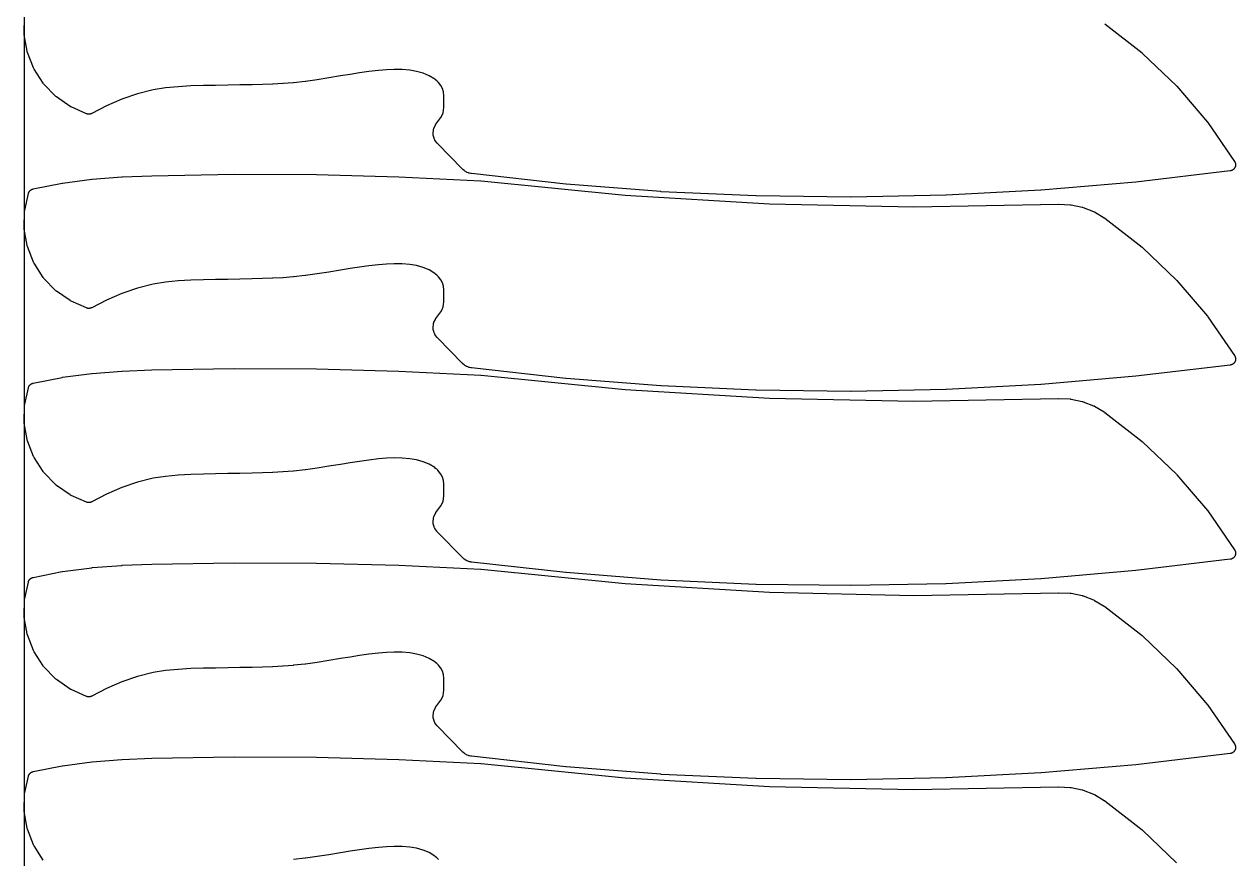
# Model space of a CAD drawing. Header units: metres. Extents: x 0 to 3000, y 0 to 1100.
# Drawn here: x 0 to 399.4, y 550 to 825 of the extents above; entities that cross this region are included whole.
import ezdxf

# ---------------------------------------------------------------- set-up
doc = ezdxf.new("R2010")
doc.units = ezdxf.units.M

msp = doc.modelspace()

# ---------------------------------------------------------------- linework, layer by layer
at = {"color": 7}
msp.add_lwpolyline([(0, 0), (3000, 0), (3000, 1100), (0, 1100), (0, 0)], close=True, dxfattribs=at)
at = {"color": 1}
for points in [[(356.26, 825.1), (368.51, 815.55), (368.67, 815.41), (379.86, 804.7), (380, 804.55), (390.05, 792.76), (390.17, 792.6), (399, 779.82), (399.05, 779.74), (399.1, 779.66), (399.1, 779.65), (399.1, 779.65), (399.15, 779.57), (399.19, 779.48), (399.19, 779.48), (399.19, 779.47), (399.22, 779.39), (399.26, 779.3), (399.26, 779.29), (399.26, 779.29), (399.28, 779.2), (399.31, 779.11), (399.31, 779.1), (399.31, 779.1), (399.33, 779.01), (399.34, 778.92), (399.34, 778.91), (399.34, 778.91), (399.35, 778.81), (399.35, 778.72), (399.35, 778.71), (399.35, 778.71), (399.35, 778.62), (399.35, 778.52), (399.35, 778.52), (399.35, 778.51), (399.34, 778.42), (399.32, 778.33), (399.32, 778.32), (399.32, 778.32), (399.3, 778.23), (399.28, 778.14), (399.28, 778.13), (399.28, 778.13), (399.25, 778.04), (399.22, 777.95), (399.22, 777.95), (399.21, 777.94), (399.18, 777.86), (399.14, 777.77), (399.14, 777.77), (399.13, 777.76), (399.09, 777.68), (399.04, 777.6), (399.04, 777.6), (399.03, 777.59), (398.98, 777.52), (398.93, 777.44), (398.92, 777.44), (398.92, 777.43), (398.86, 777.36), (398.8, 777.29), (398.79, 777.29), (398.79, 777.29), (398.72, 777.22), (398.66, 777.16), (398.65, 777.16), (398.65, 777.15), (398.57, 777.1), (398.5, 777.04), (398.5, 777.04), (398.49, 777.03), (398.41, 776.98), (398.33, 776.93), (398.33, 776.93), (398.32, 776.93), (398.24, 776.89), (398.16, 776.85), (398.15, 776.85), (398.15, 776.84), (398.06, 776.81), (397.97, 776.78), (397.97, 776.78), (397.96, 776.77), (397.88, 776.75), (397.79, 776.73), (397.78, 776.72), (397.78, 776.72), (397.68, 776.71), (397.59, 776.69), (366.48, 772.98), (366.42, 772.98), (335.23, 770.29), (335.17, 770.29), (303.93, 768.63), (303.86, 768.63), (272.59, 768), (272.52, 768), (241.25, 768.4), (241.18, 768.4), (209.93, 769.82), (209.86, 769.83), (178.66, 772.28), (178.59, 772.29), (147.46, 775.77), (147.46, 775.77), (147.45, 775.77), (147.36, 775.78), (147.26, 775.8), (147.26, 775.8), (147.26, 775.8), (146.77, 775.9), (146.61, 775.94), (146.45, 776), (145.99, 776.18), (145.84, 776.25), (145.69, 776.33), (145.27, 776.59), (145.13, 776.68), (145, 776.78), (144.62, 777.11), (144.56, 777.17), (144.5, 777.22), (136.22, 785.65), (136.17, 785.71), (136.12, 785.76), (136.12, 785.76), (136.1, 785.78), (136.09, 785.79), (136.04, 785.86), (136, 785.92), (135.4, 786.79), (135.31, 786.94), (135.23, 787.1), (135.16, 787.26), (135.11, 787.43), (134.86, 788.42), (134.82, 788.64), (134.8, 788.87), (134.81, 789.1), (134.9, 790.12), (134.92, 790.29), (134.96, 790.47), (135.02, 790.63), (135.08, 790.79), (135.53, 791.75), (135.57, 791.82), (135.61, 791.89), (135.62, 791.9), (135.63, 791.92), (135.67, 791.99), (135.71, 792.05), (137.29, 794.27), (137.76, 795.05), (138.08, 795.83), (138.27, 796.65), (138.34, 797.56), (138.34, 801.43), (138.22, 802.68), (137.9, 803.77), (137.37, 804.78), (136.61, 805.75), (136.33, 806.03), (135.98, 806.35), (135.63, 806.65), (135.32, 806.9), (133.5, 808.02), (131.52, 808.85), (129.37, 809.45), (127.13, 809.84), (124.56, 810.06), (121.99, 810.09), (119.39, 809.98), (116.77, 809.75), (113.65, 809.39), (110.53, 808.96), (107.4, 808.47), (104.26, 807.96), (100.42, 807.32), (100.41, 807.32), (96.56, 806.71), (96.53, 806.71), (92.68, 806.17), (92.63, 806.17), (88.76, 805.74), (88.7, 805.73), (85.34, 805.47), (85.29, 805.46), (81.93, 805.28), (81.89, 805.28), (78.52, 805.16), (78.5, 805.16), (75.13, 805.08), (75.12, 805.08), (71.11, 805), (71.11, 805), (67.11, 804.93), (63.11, 804.86), (59.11, 804.77), (54.89, 804.65), (50.71, 804.42), (46.58, 804.02), (42.54, 803.38), (37.29, 802.08), (32.15, 800.3), (27.14, 798.12), (22.24, 795.58), (22.23, 795.57), (22.23, 795.57), (22.14, 795.53), (22.06, 795.5), (22.05, 795.49), (22.05, 795.49), (21.96, 795.46), (21.87, 795.43), (21.87, 795.43), (21.86, 795.43), (21.77, 795.41), (21.68, 795.39), (21.68, 795.39), (21.67, 795.38), (21.58, 795.37), (21.49, 795.36), (21.48, 795.36), (21.48, 795.36), (21.38, 795.36), (21.29, 795.35), (21.28, 795.35), (21.28, 795.35), (21.19, 795.36), (21.09, 795.37), (21.09, 795.37), (21.08, 795.37), (20.99, 795.38), (20.9, 795.4), (20.9, 795.4), (20.89, 795.4), (20.8, 795.42), (20.71, 795.45), (20.71, 795.45), (20.7, 795.45), (20.61, 795.48), (20.53, 795.51), (20.52, 795.52), (20.52, 795.52), (15.44, 797.73), (15.27, 797.82), (15.1, 797.92), (10.6, 801.05), (10.44, 801.17), (10.3, 801.31), (6.5, 805.26), (6.37, 805.41), (6.25, 805.57), (3.27, 810.23), (3.17, 810.4), (3.09, 810.58), (1.08, 815.74), (1.02, 815.93), (0.98, 816.12), (0.03, 821.52), (0.01, 821.71), (0, 821.91), (0.12, 827.39)], [(6.25, 549.57), (3.27, 554.23), (3.17, 554.4), (3.09, 554.58), (1.08, 559.74), (1.02, 559.93), (0.98, 560.12), (0.03, 565.52), (0.01, 565.71), (0, 565.91), (0.12, 571.39), (0.14, 571.59), (0.17, 571.78), (1.38, 577.18), (1.4, 577.26), (1.41, 577.33), (1.42, 577.35), (1.43, 577.37), (1.46, 577.44), (1.48, 577.51), (1.49, 577.53), (1.5, 577.56), (1.53, 577.62), (1.56, 577.69), (1.58, 577.71), (1.59, 577.73), (1.63, 577.79), (1.66, 577.86), (1.68, 577.88), (1.69, 577.9), (1.74, 577.96), (1.78, 578.02), (1.8, 578.03), (1.81, 578.05), (1.86, 578.11), (1.91, 578.16), (1.93, 578.18), (1.95, 578.2), (2, 578.24), (2.06, 578.29), (2.08, 578.31), (2.1, 578.32), (2.16, 578.37), (2.22, 578.41), (2.24, 578.42), (2.26, 578.44), (2.32, 578.47), (2.38, 578.51), (2.41, 578.52), (2.43, 578.53), (2.49, 578.56), (2.56, 578.6), (2.58, 578.6), (2.61, 578.61), (2.68, 578.64), (2.75, 578.66), (2.77, 578.67), (2.79, 578.68), (2.86, 578.69), (2.94, 578.71), (12.53, 580.63), (12.67, 580.65), (22.33, 581.92), (22.43, 581.93), (32.16, 582.69), (32.24, 582.7), (42.03, 583.1), (42.06, 583.1), (42.08, 583.1), (69.18, 583.57), (69.23, 583.57), (96.33, 583.44), (96.37, 583.44), (123.46, 582.72), (123.51, 582.72), (150.58, 581.41), (150.63, 581.41), (150.68, 581.41), (198.12, 576.67), (245.65, 573.8), (293.26, 572.8), (340.92, 573.67), (340.98, 573.67), (341.05, 573.67), (344.78, 573.51), (344.95, 573.49), (345.11, 573.47), (348.74, 572.71), (348.9, 572.67), (349.06, 572.62), (352.52, 571.28), (352.67, 571.21), (352.82, 571.14), (356.05, 569.25), (356.07, 569.23), (356.1, 569.21), (356.16, 569.17), (356.21, 569.14), (356.24, 569.12), (356.26, 569.1), (368.51, 559.55), (368.67, 559.41), (379.86, 548.7)], [(136.61, 549.75), (136.33, 550.03), (135.98, 550.35), (135.63, 550.65), (135.32, 550.9), (133.5, 552.02), (131.52, 552.85), (129.37, 553.45), (127.13, 553.84), (124.56, 554.06), (121.99, 554.09), (119.39, 553.98), (116.77, 553.75), (113.65, 553.39), (110.53, 552.96), (107.4, 552.47), (104.26, 551.96), (100.42, 551.32), (100.41, 551.32), (96.56, 550.71), (96.53, 550.71), (92.68, 550.17), (92.63, 550.17), (88.76, 549.74)]]:
    msp.add_lwpolyline(points, dxfattribs=at)
for points in [[(136.12, 721.76), (136.1, 721.78), (136.09, 721.79), (136.04, 721.86), (136, 721.92), (135.4, 722.79), (135.31, 722.94), (135.23, 723.1), (135.16, 723.26), (135.11, 723.43), (134.86, 724.42), (134.82, 724.64), (134.8, 724.87), (134.81, 725.1), (134.9, 726.12), (134.92, 726.29), (134.96, 726.47), (135.02, 726.63), (135.08, 726.79), (135.53, 727.75), (135.57, 727.82), (135.61, 727.89), (135.62, 727.9), (135.63, 727.92), (135.67, 727.99), (135.71, 728.05), (137.29, 730.27), (137.76, 731.05), (138.08, 731.83), (138.27, 732.65), (138.34, 733.56), (138.34, 737.43), (138.22, 738.68), (137.9, 739.77), (137.37, 740.78), (136.61, 741.75), (136.33, 742.03), (135.98, 742.35), (135.63, 742.65), (135.32, 742.9), (133.5, 744.02), (131.52, 744.85), (129.37, 745.45), (127.13, 745.84), (124.56, 746.06), (121.99, 746.09), (119.39, 745.98), (116.77, 745.75), (113.65, 745.39), (110.53, 744.96), (107.4, 744.47), (104.26, 743.96), (100.42, 743.32), (100.41, 743.32), (96.56, 742.71), (96.53, 742.71), (92.68, 742.17), (92.63, 742.17), (88.76, 741.74), (88.7, 741.73), (85.34, 741.47), (85.29, 741.46), (81.93, 741.28), (81.89, 741.28), (78.52, 741.16), (78.5, 741.16), (75.13, 741.08), (75.12, 741.08), (71.11, 741), (71.11, 741), (67.11, 740.93), (63.11, 740.86), (59.11, 740.77), (54.89, 740.65), (50.71, 740.42), (46.58, 740.02), (42.54, 739.38), (37.29, 738.08), (32.15, 736.3), (27.14, 734.12), (22.24, 731.58), (22.23, 731.57), (22.23, 731.57), (22.14, 731.53), (22.06, 731.5), (22.05, 731.49), (22.05, 731.49), (21.96, 731.46), (21.87, 731.43), (21.87, 731.43), (21.86, 731.43), (21.77, 731.41), (21.68, 731.39), (21.68, 731.39), (21.67, 731.38), (21.58, 731.37), (21.49, 731.36), (21.48, 731.36), (21.48, 731.36), (21.38, 731.36), (21.29, 731.35), (21.28, 731.35), (21.28, 731.35), (21.19, 731.36), (21.09, 731.37), (21.09, 731.37), (21.08, 731.37), (20.99, 731.38), (20.9, 731.4), (20.9, 731.4), (20.89, 731.4), (20.8, 731.42), (20.71, 731.45), (20.71, 731.45), (20.7, 731.45), (20.61, 731.48), (20.53, 731.51), (20.52, 731.52), (20.52, 731.52), (15.44, 733.73), (15.27, 733.82), (15.1, 733.92), (10.6, 737.05), (10.44, 737.17), (10.3, 737.31), (6.5, 741.26), (6.37, 741.41), (6.25, 741.57), (3.27, 746.23), (3.17, 746.4), (3.09, 746.58), (1.08, 751.74), (1.02, 751.93), (0.98, 752.12), (0.03, 757.52), (0.01, 757.71), (0, 757.91), (0.12, 763.39), (0.14, 763.59), (0.17, 763.78), (1.38, 769.18), (1.4, 769.26), (1.41, 769.33), (1.42, 769.35), (1.43, 769.37), (1.46, 769.44), (1.48, 769.51), (1.49, 769.53), (1.5, 769.56), (1.53, 769.62), (1.56, 769.69), (1.58, 769.71), (1.59, 769.73), (1.63, 769.79), (1.66, 769.86), (1.68, 769.88), (1.69, 769.9), (1.74, 769.96), (1.78, 770.02), (1.8, 770.03), (1.81, 770.05), (1.86, 770.11), (1.91, 770.16), (1.93, 770.18), (1.95, 770.2), (2, 770.24), (2.06, 770.29), (2.08, 770.31), (2.1, 770.32), (2.16, 770.37), (2.22, 770.41), (2.24, 770.42), (2.26, 770.44), (2.32, 770.47), (2.38, 770.51), (2.41, 770.52), (2.43, 770.53), (2.49, 770.56), (2.56, 770.6), (2.58, 770.6), (2.61, 770.61), (2.68, 770.64), (2.75, 770.66), (2.77, 770.67), (2.79, 770.68), (2.86, 770.69), (2.94, 770.71), (12.53, 772.63), (12.67, 772.65), (22.33, 773.92), (22.43, 773.93), (32.16, 774.69), (32.24, 774.7), (42.03, 775.1), (42.06, 775.1), (42.08, 775.1), (69.18, 775.57), (69.23, 775.57), (96.33, 775.44), (96.37, 775.44), (123.46, 774.72), (123.51, 774.72), (150.58, 773.41), (150.63, 773.41), (150.68, 773.41), (198.12, 768.67), (245.65, 765.8), (293.26, 764.8), (340.92, 765.67), (340.98, 765.67), (341.05, 765.67), (344.78, 765.51), (344.95, 765.49), (345.11, 765.47), (348.74, 764.71), (348.9, 764.67), (349.06, 764.62), (352.52, 763.28), (352.67, 763.21), (352.82, 763.14), (356.05, 761.25), (356.07, 761.23), (356.1, 761.21), (356.16, 761.17), (356.21, 761.14), (356.24, 761.12), (356.26, 761.1), (368.51, 751.55), (368.67, 751.41), (379.86, 740.7), (380, 740.55), (390.05, 728.76), (390.17, 728.6), (399, 715.82), (399.05, 715.74), (399.1, 715.66), (399.1, 715.65), (399.1, 715.65), (399.15, 715.57), (399.19, 715.48), (399.19, 715.48), (399.19, 715.47), (399.22, 715.39), (399.26, 715.3), (399.26, 715.29), (399.26, 715.29), (399.28, 715.2), (399.31, 715.11), (399.31, 715.1), (399.31, 715.1), (399.33, 715.01), (399.34, 714.92), (399.34, 714.91), (399.34, 714.91), (399.35, 714.81), (399.35, 714.72), (399.35, 714.71), (399.35, 714.71), (399.35, 714.62), (399.35, 714.52), (399.35, 714.52), (399.35, 714.51), (399.34, 714.42), (399.32, 714.33), (399.32, 714.32), (399.32, 714.32), (399.3, 714.23), (399.28, 714.14), (399.28, 714.13), (399.28, 714.13), (399.25, 714.04), (399.22, 713.95), (399.22, 713.95), (399.21, 713.94), (399.18, 713.86), (399.14, 713.77), (399.14, 713.77), (399.13, 713.76), (399.09, 713.68), (399.04, 713.6), (399.04, 713.6), (399.03, 713.59), (398.98, 713.52), (398.93, 713.44), (398.92, 713.44), (398.92, 713.43), (398.86, 713.36), (398.8, 713.29), (398.79, 713.29), (398.79, 713.29), (398.72, 713.22), (398.66, 713.16), (398.65, 713.16), (398.65, 713.15), (398.57, 713.1), (398.5, 713.04), (398.5, 713.04), (398.49, 713.03), (398.41, 712.98), (398.33, 712.93), (398.33, 712.93), (398.32, 712.93), (398.24, 712.89), (398.16, 712.85), (398.15, 712.85), (398.15, 712.84), (398.06, 712.81), (397.97, 712.78), (397.97, 712.78), (397.96, 712.77), (397.88, 712.75), (397.79, 712.73), (397.78, 712.72), (397.78, 712.72), (397.68, 712.71), (397.59, 712.69), (366.48, 708.98), (366.42, 708.98), (335.23, 706.29), (335.17, 706.29), (303.93, 704.63), (303.86, 704.63), (272.59, 704), (272.52, 704), (241.25, 704.4), (241.18, 704.4), (209.93, 705.82), (209.86, 705.83), (178.66, 708.28), (178.59, 708.29), (147.46, 711.77), (147.46, 711.77), (147.45, 711.77), (147.36, 711.78), (147.26, 711.8), (147.26, 711.8), (147.26, 711.8), (146.77, 711.9), (146.61, 711.94), (146.45, 712), (145.99, 712.18), (145.84, 712.25), (145.69, 712.33), (145.27, 712.59), (145.13, 712.68), (145, 712.78), (144.62, 713.11), (144.56, 713.17), (144.5, 713.22), (136.22, 721.65), (136.17, 721.71), (136.12, 721.76)], [(136.12, 657.76), (136.1, 657.78), (136.09, 657.79), (136.04, 657.86), (136, 657.92), (135.4, 658.79), (135.31, 658.94), (135.23, 659.1), (135.16, 659.26), (135.11, 659.43), (134.86, 660.42), (134.82, 660.64), (134.8, 660.87), (134.81, 661.1), (134.9, 662.12), (134.92, 662.29), (134.96, 662.47), (135.02, 662.63), (135.08, 662.79), (135.53, 663.75), (135.57, 663.82), (135.61, 663.89), (135.62, 663.9), (135.63, 663.92), (135.67, 663.99), (135.71, 664.05), (137.29, 666.27), (137.76, 667.05), (138.08, 667.83), (138.27, 668.65), (138.34, 669.56), (138.34, 673.43), (138.22, 674.68), (137.9, 675.77), (137.37, 676.78), (136.61, 677.75), (136.33, 678.03), (135.98, 678.35), (135.63, 678.65), (135.32, 678.9), (133.5, 680.02), (131.52, 680.85), (129.37, 681.45), (127.13, 681.84), (124.56, 682.06), (121.99, 682.09), (119.39, 681.98), (116.77, 681.75), (113.65, 681.39), (110.53, 680.96), (107.4, 680.47), (104.26, 679.96), (100.42, 679.32), (100.41, 679.32), (96.56, 678.71), (96.53, 678.71), (92.68, 678.17), (92.63, 678.17), (88.76, 677.74), (88.7, 677.73), (85.34, 677.47), (85.29, 677.46), (81.93, 677.28), (81.89, 677.28), (78.52, 677.16), (78.5, 677.16), (75.13, 677.08), (75.12, 677.08), (71.11, 677), (71.11, 677), (67.11, 676.93), (63.11, 676.86), (59.11, 676.77), (54.89, 676.65), (50.71, 676.42), (46.58, 676.02), (42.54, 675.38), (37.29, 674.08), (32.15, 672.3), (27.14, 670.12), (22.24, 667.58), (22.23, 667.57), (22.23, 667.57), (22.14, 667.53), (22.06, 667.5), (22.05, 667.49), (22.05, 667.49), (21.96, 667.46), (21.87, 667.43), (21.87, 667.43), (21.86, 667.43), (21.77, 667.41), (21.68, 667.39), (21.68, 667.39), (21.67, 667.38), (21.58, 667.37), (21.49, 667.36), (21.48, 667.36), (21.48, 667.36), (21.38, 667.36), (21.29, 667.35), (21.28, 667.35), (21.28, 667.35), (21.19, 667.36), (21.09, 667.37), (21.09, 667.37), (21.08, 667.37), (20.99, 667.38), (20.9, 667.4), (20.9, 667.4), (20.89, 667.4), (20.8, 667.42), (20.71, 667.45), (20.71, 667.45), (20.7, 667.45), (20.61, 667.48), (20.53, 667.51), (20.52, 667.52), (20.52, 667.52), (15.44, 669.73), (15.27, 669.82), (15.1, 669.92), (10.6, 673.05), (10.44, 673.17), (10.3, 673.31), (6.5, 677.26), (6.37, 677.41), (6.25, 677.57), (3.27, 682.23), (3.17, 682.4), (3.09, 682.58), (1.08, 687.74), (1.02, 687.93), (0.98, 688.12), (0.03, 693.52), (0.01, 693.71), (0, 693.91), (0.12, 699.39), (0.14, 699.59), (0.17, 699.78), (1.38, 705.18), (1.4, 705.26), (1.41, 705.33), (1.42, 705.35), (1.43, 705.37), (1.46, 705.44), (1.48, 705.51), (1.49, 705.53), (1.5, 705.56), (1.53, 705.62), (1.56, 705.69), (1.58, 705.71), (1.59, 705.73), (1.63, 705.79), (1.66, 705.86), (1.68, 705.88), (1.69, 705.9), (1.74, 705.96), (1.78, 706.02), (1.8, 706.03), (1.81, 706.05), (1.86, 706.11), (1.91, 706.16), (1.93, 706.18), (1.95, 706.2), (2, 706.24), (2.06, 706.29), (2.08, 706.31), (2.1, 706.32), (2.16, 706.37), (2.22, 706.41), (2.24, 706.42), (2.26, 706.44), (2.32, 706.47), (2.38, 706.51), (2.41, 706.52), (2.43, 706.53), (2.49, 706.56), (2.56, 706.6), (2.58, 706.6), (2.61, 706.61), (2.68, 706.64), (2.75, 706.66), (2.77, 706.67), (2.79, 706.68), (2.86, 706.69), (2.94, 706.71), (12.53, 708.63), (12.67, 708.65), (22.33, 709.92), (22.43, 709.93), (32.16, 710.69), (32.24, 710.7), (42.03, 711.1), (42.06, 711.1), (42.08, 711.1), (69.18, 711.57), (69.23, 711.57), (96.33, 711.44), (96.37, 711.44), (123.46, 710.72), (123.51, 710.72), (150.58, 709.41), (150.63, 709.41), (150.68, 709.41), (198.12, 704.67), (245.65, 701.8), (293.26, 700.8), (340.92, 701.67), (340.98, 701.67), (341.05, 701.67), (344.78, 701.51), (344.95, 701.49), (345.11, 701.47), (348.74, 700.71), (348.9, 700.67), (349.06, 700.62), (352.52, 699.28), (352.67, 699.21), (352.82, 699.14), (356.05, 697.25), (356.07, 697.23), (356.1, 697.21), (356.16, 697.17), (356.21, 697.14), (356.24, 697.12), (356.26, 697.1), (368.51, 687.55), (368.67, 687.41), (379.86, 676.7), (380, 676.55), (390.05, 664.76), (390.17, 664.6), (399, 651.82), (399.05, 651.74), (399.1, 651.66), (399.1, 651.65), (399.1, 651.65), (399.15, 651.57), (399.19, 651.48), (399.19, 651.48), (399.19, 651.47), (399.22, 651.39), (399.26, 651.3), (399.26, 651.29), (399.26, 651.29), (399.28, 651.2), (399.31, 651.11), (399.31, 651.1), (399.31, 651.1), (399.33, 651.01), (399.34, 650.92), (399.34, 650.91), (399.34, 650.91), (399.35, 650.81), (399.35, 650.72), (399.35, 650.71), (399.35, 650.71), (399.35, 650.62), (399.35, 650.52), (399.35, 650.52), (399.35, 650.51), (399.34, 650.42), (399.32, 650.33), (399.32, 650.32), (399.32, 650.32), (399.3, 650.23), (399.28, 650.14), (399.28, 650.13), (399.28, 650.13), (399.25, 650.04), (399.22, 649.95), (399.22, 649.95), (399.21, 649.94), (399.18, 649.86), (399.14, 649.77), (399.14, 649.77), (399.13, 649.76), (399.09, 649.68), (399.04, 649.6), (399.04, 649.6), (399.03, 649.59), (398.98, 649.52), (398.93, 649.44), (398.92, 649.44), (398.92, 649.43), (398.86, 649.36), (398.8, 649.29), (398.79, 649.29), (398.79, 649.29), (398.72, 649.22), (398.66, 649.16), (398.65, 649.16), (398.65, 649.15), (398.57, 649.1), (398.5, 649.04), (398.5, 649.04), (398.49, 649.03), (398.41, 648.98), (398.33, 648.93), (398.33, 648.93), (398.32, 648.93), (398.24, 648.89), (398.16, 648.85), (398.15, 648.85), (398.15, 648.84), (398.06, 648.81), (397.97, 648.78), (397.97, 648.78), (397.96, 648.77), (397.88, 648.75), (397.79, 648.73), (397.78, 648.72), (397.78, 648.72), (397.68, 648.71), (397.59, 648.69), (366.48, 644.98), (366.42, 644.98), (335.23, 642.29), (335.17, 642.29), (303.93, 640.63), (303.86, 640.63), (272.59, 640), (272.52, 640), (241.25, 640.4), (241.18, 640.4), (209.93, 641.82), (209.86, 641.83), (178.66, 644.28), (178.59, 644.29), (147.46, 647.77), (147.46, 647.77), (147.45, 647.77), (147.36, 647.78), (147.26, 647.8), (147.26, 647.8), (147.26, 647.8), (146.77, 647.9), (146.61, 647.94), (146.45, 648), (145.99, 648.18), (145.84, 648.25), (145.69, 648.33), (145.27, 648.59), (145.13, 648.68), (145, 648.78), (144.62, 649.11), (144.56, 649.17), (144.5, 649.22), (136.22, 657.65), (136.17, 657.71), (136.12, 657.76)], [(136.12, 593.76), (136.1, 593.78), (136.09, 593.79), (136.04, 593.86), (136, 593.92), (135.4, 594.79), (135.31, 594.94), (135.23, 595.1), (135.16, 595.26), (135.11, 595.43), (134.86, 596.42), (134.82, 596.64), (134.8, 596.87), (134.81, 597.1), (134.9, 598.12), (134.92, 598.29), (134.96, 598.47), (135.02, 598.63), (135.08, 598.79), (135.53, 599.75), (135.57, 599.82), (135.61, 599.89), (135.62, 599.9), (135.63, 599.92), (135.67, 599.99), (135.71, 600.05), (137.29, 602.27), (137.76, 603.05), (138.08, 603.83), (138.27, 604.65), (138.34, 605.56), (138.34, 609.43), (138.22, 610.68), (137.9, 611.77), (137.37, 612.78), (136.61, 613.75), (136.33, 614.03), (135.98, 614.35), (135.63, 614.65), (135.32, 614.9), (133.5, 616.02), (131.52, 616.85), (129.37, 617.45), (127.13, 617.84), (124.56, 618.06), (121.99, 618.09), (119.39, 617.98), (116.77, 617.75), (113.65, 617.39), (110.53, 616.96), (107.4, 616.47), (104.26, 615.96), (100.42, 615.32), (100.41, 615.32), (96.56, 614.71), (96.53, 614.71), (92.68, 614.17), (92.63, 614.17), (88.76, 613.74), (88.7, 613.73), (85.34, 613.47), (85.29, 613.46), (81.93, 613.28), (81.89, 613.28), (78.52, 613.16), (78.5, 613.16), (75.13, 613.08), (75.12, 613.08), (71.11, 613), (71.11, 613), (67.11, 612.93), (63.11, 612.86), (59.11, 612.77), (54.89, 612.65), (50.71, 612.42), (46.58, 612.02), (42.54, 611.38), (37.29, 610.08), (32.15, 608.3), (27.14, 606.12), (22.24, 603.58), (22.23, 603.57), (22.23, 603.57), (22.14, 603.53), (22.06, 603.5), (22.05, 603.49), (22.05, 603.49), (21.96, 603.46), (21.87, 603.43), (21.87, 603.43), (21.86, 603.43), (21.77, 603.41), (21.68, 603.39), (21.68, 603.39), (21.67, 603.38), (21.58, 603.37), (21.49, 603.36), (21.48, 603.36), (21.48, 603.36), (21.38, 603.36), (21.29, 603.35), (21.28, 603.35), (21.28, 603.35), (21.19, 603.36), (21.09, 603.37), (21.09, 603.37), (21.08, 603.37), (20.99, 603.38), (20.9, 603.4), (20.9, 603.4), (20.89, 603.4), (20.8, 603.42), (20.71, 603.45), (20.71, 603.45), (20.7, 603.45), (20.61, 603.48), (20.53, 603.51), (20.52, 603.52), (20.52, 603.52), (15.44, 605.73), (15.27, 605.82), (15.1, 605.92), (10.6, 609.05), (10.44, 609.17), (10.3, 609.31), (6.5, 613.26), (6.37, 613.41), (6.25, 613.57), (3.27, 618.23), (3.17, 618.4), (3.09, 618.58), (1.08, 623.74), (1.02, 623.93), (0.98, 624.12), (0.03, 629.52), (0.01, 629.71), (0, 629.91), (0.12, 635.39), (0.14, 635.59), (0.17, 635.78), (1.38, 641.18), (1.4, 641.26), (1.41, 641.33), (1.42, 641.35), (1.43, 641.37), (1.46, 641.44), (1.48, 641.51), (1.49, 641.53), (1.5, 641.56), (1.53, 641.62), (1.56, 641.69), (1.58, 641.71), (1.59, 641.73), (1.63, 641.79), (1.66, 641.86), (1.68, 641.88), (1.69, 641.9), (1.74, 641.96), (1.78, 642.02), (1.8, 642.03), (1.81, 642.05), (1.86, 642.11), (1.91, 642.16), (1.93, 642.18), (1.95, 642.2), (2, 642.24), (2.06, 642.29), (2.08, 642.31), (2.1, 642.32), (2.16, 642.37), (2.22, 642.41), (2.24, 642.42), (2.26, 642.44), (2.32, 642.47), (2.38, 642.51), (2.41, 642.52), (2.43, 642.53), (2.49, 642.56), (2.56, 642.6), (2.58, 642.6), (2.61, 642.61), (2.68, 642.64), (2.75, 642.66), (2.77, 642.67), (2.79, 642.68), (2.86, 642.69), (2.94, 642.71), (12.53, 644.63), (12.67, 644.65), (22.33, 645.92), (22.43, 645.93), (32.16, 646.69), (32.24, 646.7), (42.03, 647.1), (42.06, 647.1), (42.08, 647.1), (69.18, 647.57), (69.23, 647.57), (96.33, 647.44), (96.37, 647.44), (123.46, 646.72), (123.51, 646.72), (150.58, 645.41), (150.63, 645.41), (150.68, 645.41), (198.12, 640.67), (245.65, 637.8), (293.26, 636.8), (340.92, 637.67), (340.98, 637.67), (341.05, 637.67), (344.78, 637.51), (344.95, 637.49), (345.11, 637.47), (348.74, 636.71), (348.9, 636.67), (349.06, 636.62), (352.52, 635.28), (352.67, 635.21), (352.82, 635.14), (356.05, 633.25), (356.07, 633.23), (356.1, 633.21), (356.16, 633.17), (356.21, 633.14), (356.24, 633.12), (356.26, 633.1), (368.51, 623.55), (368.67, 623.41), (379.86, 612.7), (380, 612.55), (390.05, 600.76), (390.17, 600.6), (399, 587.82), (399.05, 587.74), (399.1, 587.66), (399.1, 587.65), (399.1, 587.65), (399.15, 587.57), (399.19, 587.48), (399.19, 587.48), (399.19, 587.47), (399.22, 587.39), (399.26, 587.3), (399.26, 587.29), (399.26, 587.29), (399.28, 587.2), (399.31, 587.11), (399.31, 587.1), (399.31, 587.1), (399.33, 587.01), (399.34, 586.92), (399.34, 586.91), (399.34, 586.91), (399.35, 586.81), (399.35, 586.72), (399.35, 586.71), (399.35, 586.71), (399.35, 586.62), (399.35, 586.52), (399.35, 586.52), (399.35, 586.51), (399.34, 586.42), (399.32, 586.33), (399.32, 586.32), (399.32, 586.32), (399.3, 586.23), (399.28, 586.14), (399.28, 586.13), (399.28, 586.13), (399.25, 586.04), (399.22, 585.95), (399.22, 585.95), (399.21, 585.94), (399.18, 585.86), (399.14, 585.77), (399.14, 585.77), (399.13, 585.76), (399.09, 585.68), (399.04, 585.6), (399.04, 585.6), (399.03, 585.59), (398.98, 585.52), (398.93, 585.44), (398.92, 585.44), (398.92, 585.43), (398.86, 585.36), (398.8, 585.29), (398.79, 585.29), (398.79, 585.29), (398.72, 585.22), (398.66, 585.16), (398.65, 585.16), (398.65, 585.15), (398.57, 585.1), (398.5, 585.04), (398.5, 585.04), (398.49, 585.03), (398.41, 584.98), (398.33, 584.93), (398.33, 584.93), (398.32, 584.93), (398.24, 584.89), (398.16, 584.85), (398.15, 584.85), (398.15, 584.84), (398.06, 584.81), (397.97, 584.78), (397.97, 584.78), (397.96, 584.77), (397.88, 584.75), (397.79, 584.73), (397.78, 584.72), (397.78, 584.72), (397.68, 584.71), (397.59, 584.69), (366.48, 580.98), (366.42, 580.98), (335.23, 578.29), (335.17, 578.29), (303.93, 576.63), (303.86, 576.63), (272.59, 576), (272.52, 576), (241.25, 576.4), (241.18, 576.4), (209.93, 577.82), (209.86, 577.83), (178.66, 580.28), (178.59, 580.29), (147.46, 583.77), (147.46, 583.77), (147.45, 583.77), (147.36, 583.78), (147.26, 583.8), (147.26, 583.8), (147.26, 583.8), (146.77, 583.9), (146.61, 583.94), (146.45, 584), (145.99, 584.18), (145.84, 584.25), (145.69, 584.33), (145.27, 584.59), (145.13, 584.68), (145, 584.78), (144.62, 585.11), (144.56, 585.17), (144.5, 585.22), (136.22, 593.65), (136.17, 593.71), (136.12, 593.76)]]:
    msp.add_lwpolyline(points, close=True, dxfattribs=at)

doc.saveas('drawing.dxf')
